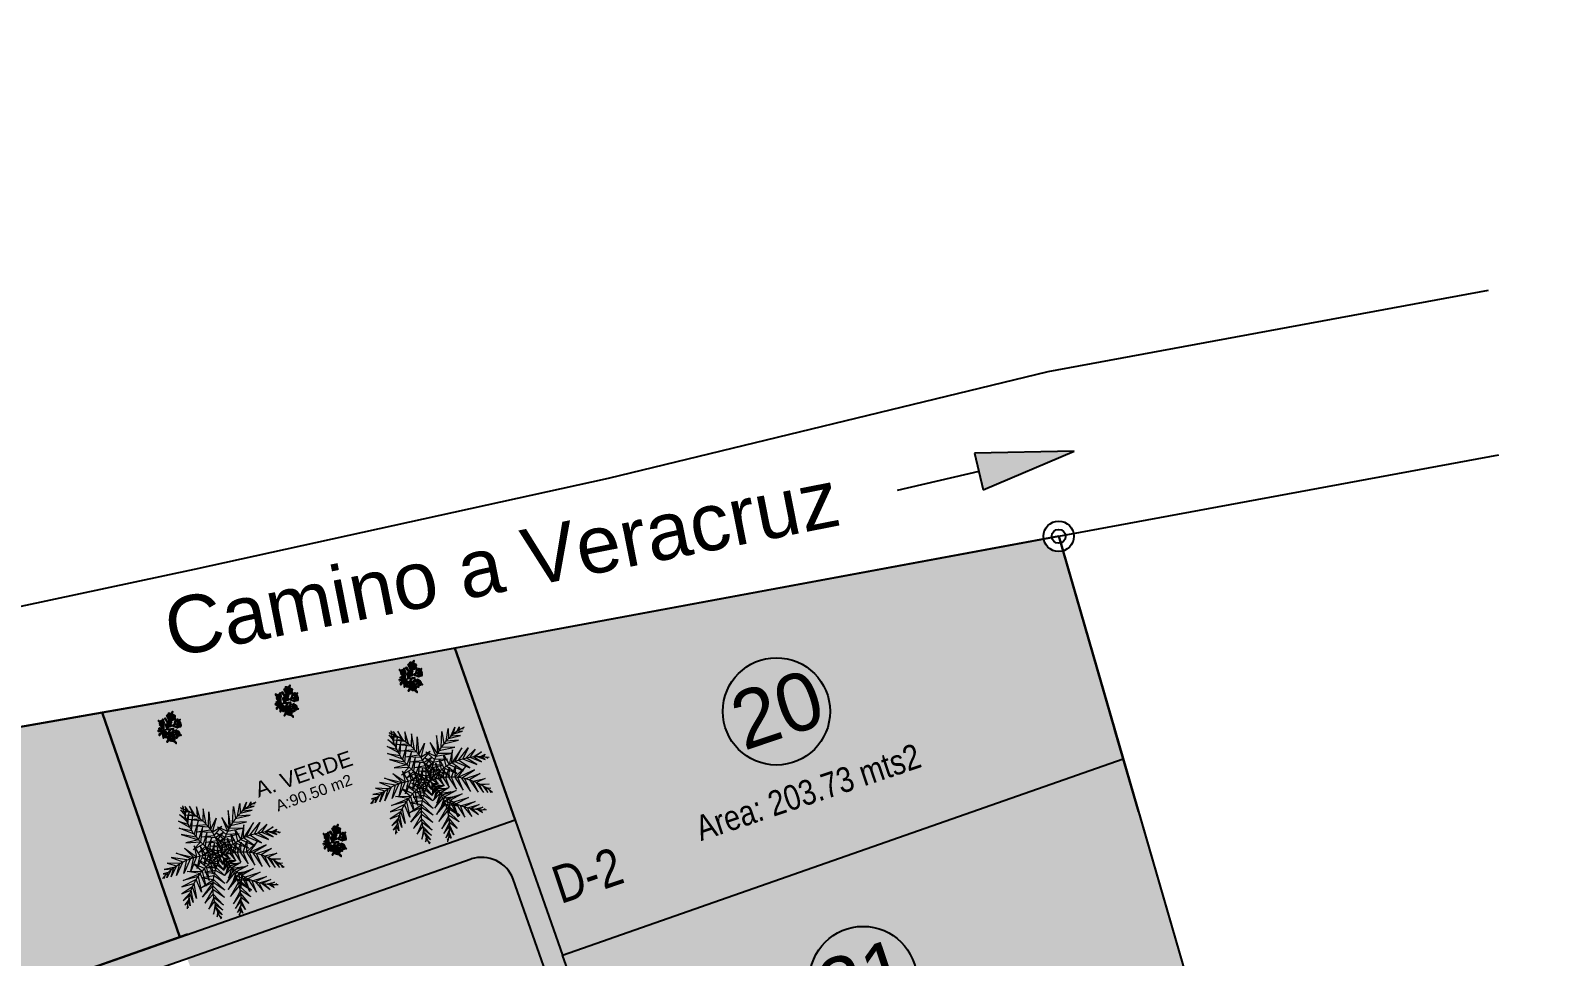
# Model space of a CAD drawing. Header units: millimetres. Extents: x 603733 to 1211550, y 1310999 to 2622648.
# Drawn here: x 605867.8 to 605920.6, y 1311162.6 to 1311195 of the extents above; entities that cross this region are included whole.
import ezdxf

# ---------------------------------------------------------------- set-up
doc = ezdxf.new("R2010")
doc.units = ezdxf.units.MM
for name, color, linetype in [('CERCO', 6, 'Continuous'), ('CIRCULO', 1, 'Continuous'), ('FLORES', 7, 'Continuous'), ('MUEBLES', 1, 'Continuous'), ('PALME-1', 82, 'Continuous'), ('ROTULOS LOTES', 1, 'Continuous'), ('texto', 7, 'Continuous')]:
    doc.layers.add(name, color=color, linetype=linetype)
doc.styles.add('PUNTOS PI', font='arial.ttf', dxfattribs={"height": 2.75})
doc.styles.add('ROTULOS', font='arial.ttf', dxfattribs={"height": 3})
doc.styles.get("Standard").update_dxf_attribs({"font": 'arial.ttf'})
doc.styles.add('TSN - Arial Narrow', font='ARIALN.TTF')

# ---------------------------------------------------------------- blocks, each defined once
blk = doc.blocks.new('A$C48C97B70')
at = {"layer": 'PALME-1', "lineweight": 5}
for p, q in [((2.315, 6.6), (2.309, 6.418)), ((2.41, 6.325), (2.315, 6.6)), ((2.072, 6.54), (2.171, 6.533)), ((2.216, 6.497), (2.072, 6.54)), ((2.109, 6.384), (2.41, 6.325)), ((2.556, 6.176), (2.109, 6.384)), ((2.171, 6.148), (2.687, 6.026)), ((2.793, 5.89), (2.171, 6.148)), ((2.251, 5.877), (2.912, 5.72)), ((3.009, 5.561), (2.251, 5.877)), ((2.552, 6.547), (2.605, 6.122)), ((2.687, 6.026), (2.552, 6.547)), ((2.903, 6.407), (2.793, 5.89)), ((2.912, 5.72), (2.903, 6.407)), ((3.221, 6.198), (3.009, 5.561)), ((3.129, 5.334), (3.221, 6.198)), ((3.21, 5.152), (3.477, 5.948)), ((3.477, 5.948), (3.277, 4.976)), ((2.388, 5.472), (3.129, 5.334)), ((3.21, 5.152), (2.388, 5.472)), ((2.535, 5.1), (3.277, 4.976)), ((3.328, 4.818), (2.535, 5.1)), ((3.277, 4.976), (3.756, 5.506)), ((3.756, 5.506), (3.328, 4.818)), ((3.909, 4.977), (3.328, 4.818)), ((3.377, 4.635), (3.909, 4.977)), ((0.788, 4.157), (1.318, 3.745)), ((1.572, 3.782), (0.788, 4.157)), ((1.109, 4.315), (1.959, 3.803)), ((1.771, 3.798), (1.109, 4.315)), ((1.619, 4.431), (2.125, 3.798)), ((1.959, 3.803), (1.619, 4.431)), ((2.169, 4.399), (2.125, 3.798)), ((2.314, 3.783), (2.169, 4.399)), ((2.483, 4.305), (2.467, 3.763)), ((2.621, 3.736), (2.483, 4.305)), ((2.683, 4.767), (3.377, 4.635)), ((3.409, 4.484), (2.683, 4.767)), ((2.742, 4.179), (2.773, 3.702)), ((2.911, 3.665), (2.742, 4.179)), ((2.871, 4.392), (3.435, 4.33)), ((3.454, 4.176), (2.871, 4.392)), ((3.012, 4.138), (3.464, 4.032)), ((3.469, 3.911), (3.012, 4.138)), ((3.925, 4.65), (3.409, 4.484)), ((3.435, 4.33), (3.925, 4.65)), ((3.893, 4.364), (3.454, 4.176)), ((3.464, 4.032), (3.893, 4.364)), ((3.945, 3.747), (4.03, 4.282)), ((4.03, 4.282), (4.076, 3.806)), ((4.221, 3.864), (4.266, 4.448)), ((4.266, 4.448), (4.368, 3.915)), ((4.516, 3.959), (4.561, 4.59)), ((4.561, 4.59), (4.7, 4.004)), ((5.099, 4.709), (4.7, 4.004)), ((4.863, 4.035), (5.099, 4.709)), ((5.621, 4.675), (4.863, 4.035)), ((5.049, 4.06), (5.621, 4.675)), ((5.248, 4.076), (5.963, 4.571)), ((5.963, 4.571), (5.505, 4.079)), ((5.691, 4.07), (6.298, 4.391)), ((6.298, 4.391), (5.897, 4.047)), ((6.068, 4.019), (6.59, 4.15)), ((6.59, 4.15), (6.19, 3.993)), ((0.172, 3.309), (0.083, 3.188)), ((0.108, 3.437), (0.277, 3.37)), ((0.398, 3.434), (0.108, 3.437)), ((0.236, 3.642), (0.655, 3.551)), ((0.772, 3.596), (0.236, 3.642)), ((0.588, 3.523), (0.242, 3.171)), ((0.242, 3.171), (0.398, 3.434)), ((0.485, 3.926), (0.936, 3.651)), ((1.136, 3.706), (0.485, 3.926)), ((0.936, 3.651), (0.485, 3.15)), ((0.485, 3.15), (0.772, 3.596)), ((1.318, 3.745), (0.768, 3.135)), ((0.768, 3.135), (1.136, 3.706)), ((1.771, 3.798), (1.195, 3.13)), ((1.195, 3.13), (1.572, 3.782)), ((1.595, 3.144), (1.959, 3.803)), ((2.125, 3.798), (1.595, 3.144)), ((1.958, 3.173), (2.314, 3.783)), ((2.467, 3.763), (1.958, 3.173)), ((2.375, 3.225), (2.621, 3.736)), ((2.773, 3.702), (2.375, 3.225)), ((2.661, 3.273), (2.911, 3.665)), ((3.027, 3.628), (2.661, 3.273)), ((2.956, 4.034), (3.027, 3.628)), ((3.19, 3.57), (2.956, 4.034)), ((2.982, 3.339), (3.19, 3.57)), ((3.302, 3.524), (2.982, 3.339)), ((3.181, 3.857), (3.468, 3.739)), ((3.462, 3.617), (3.181, 3.857)), ((3.333, 3.347), (3.387, 2.981)), ((3.468, 3.739), (3.827, 4.113)), ((3.827, 4.113), (3.469, 3.911)), ((3.494, 3.304), (3.845, 3.186)), ((3.581, 3.546), (3.927, 3.415)), ((3.685, 3.61), (3.842, 4.104)), ((3.927, 3.415), (3.685, 3.61)), ((3.842, 4.104), (3.836, 3.693)), ((3.836, 3.693), (4.254, 3.401)), ((4.254, 3.401), (3.945, 3.747)), ((4.076, 3.806), (4.544, 3.399)), ((4.544, 3.399), (4.221, 3.864)), ((4.368, 3.915), (4.964, 3.413)), ((4.964, 3.413), (4.516, 3.959)), ((4.7, 4.004), (5.327, 3.442)), ((5.327, 3.442), (4.863, 4.035)), ((5.049, 4.06), (5.724, 3.492)), ((5.724, 3.492), (5.248, 4.076)), ((5.505, 4.079), (6.145, 3.565)), ((6.145, 3.565), (5.691, 4.07)), ((5.897, 4.047), (6.422, 3.625)), ((6.422, 3.625), (6.068, 4.019)), ((6.261, 3.976), (6.658, 3.683)), ((6.462, 3.919), (6.749, 3.967)), ((6.658, 3.683), (6.462, 3.919)), ((6.749, 3.967), (6.592, 3.874)), ((6.706, 3.831), (6.813, 3.725)), ((6.813, 3.725), (6.759, 3.809)), ((0.083, 3.188), (0.123, 3.278)), ((2.103, 2.613), (2.646, 2.352)), ((2.729, 2.522), (2.103, 2.613)), ((2.305, 2.87), (2.804, 2.657)), ((2.885, 2.79), (2.305, 2.87)), ((2.517, 3.065), (2.973, 2.919)), ((3.058, 3.034), (2.517, 3.065)), ((3.166, 1.967), (2.729, 2.522)), ((3.248, 3.258), (2.731, 3.212)), ((2.731, 3.212), (3.134, 3.129)), ((2.804, 2.657), (3.166, 1.967)), ((3.27, 2.374), (2.885, 2.79)), ((2.973, 2.919), (3.27, 2.374)), ((3.331, 2.658), (3.058, 3.034)), ((3.134, 3.129), (3.331, 2.658)), ((3.387, 2.981), (3.248, 3.258)), ((3.534, 3.189), (3.34, 2.708)), ((3.34, 2.708), (3.598, 3.029)), ((3.647, 2.918), (3.373, 2.451)), ((3.373, 2.451), (3.71, 2.789)), ((3.785, 2.652), (3.45, 2.173)), ((3.45, 2.173), (3.866, 2.519)), ((3.845, 3.186), (3.534, 3.189)), ((3.598, 3.029), (4.106, 2.989)), ((4.106, 2.989), (3.647, 2.918)), ((3.71, 2.789), (4.331, 2.805)), ((4.331, 2.805), (3.785, 2.652)), ((3.866, 2.519), (4.646, 2.527)), ((4.646, 2.527), (3.953, 2.391)), ((1.792, 1.596), (2.581, 2.199)), ((2.516, 2.023), (1.792, 1.596)), ((2.457, 1.832), (1.821, 1.24)), ((1.871, 2.113), (2.646, 2.352)), ((2.581, 2.199), (1.871, 2.113)), ((2.926, 1.242), (2.457, 1.832)), ((2.516, 2.023), (2.926, 1.242)), ((3.06, 1.619), (2.581, 2.199)), ((2.646, 2.352), (3.06, 1.619)), ((3.953, 2.391), (3.586, 1.876)), ((3.586, 1.876), (4.066, 2.239)), ((3.926, 1.441), (4.066, 2.239)), ((4.172, 2.112), (3.926, 1.441)), ((4.066, 2.239), (4.908, 2.274)), ((4.908, 2.274), (4.172, 2.112)), ((4.35, 1.136), (4.172, 2.112)), ((4.3, 1.974), (5.183, 1.983)), ((4.3, 1.974), (4.35, 1.136)), ((5.183, 1.983), (4.444, 1.835)), ((4.444, 1.835), (4.68, 0.999)), ((4.68, 0.999), (4.639, 1.669)), ((4.639, 1.669), (5.461, 1.659)), ((5.461, 1.659), (4.789, 1.558)), ((1.821, 1.24), (2.399, 1.582)), ((2.369, 1.398), (1.925, 0.874)), ((1.925, 0.874), (2.347, 1.192)), ((2.338, 1.019), (2.097, 0.538)), ((2.097, 0.538), (2.337, 0.894)), ((2.647, 0.589), (2.338, 1.019)), ((2.347, 1.192), (2.647, 0.589)), ((2.764, 0.846), (2.369, 1.398)), ((2.399, 1.582), (2.764, 0.846)), ((4.789, 1.558), (5.053, 0.924)), ((5.053, 0.924), (4.963, 1.444)), ((4.963, 1.444), (5.636, 1.437)), ((5.636, 1.437), (5.112, 1.358)), ((5.112, 1.358), (5.431, 0.925)), ((5.431, 0.925), (5.223, 1.3)), ((5.289, 1.268), (5.782, 1.241)), ((5.782, 1.241), (5.48, 1.184)), ((5.48, 1.184), (5.67, 0.964)), ((5.67, 0.964), (5.609, 1.136)), ((5.724, 1.097), (5.874, 1.11)), ((5.874, 1.11), (5.78, 1.08)), ((2.351, 0.612), (2.242, 0.343)), ((2.242, 0.343), (2.366, 0.476)), ((2.338, 0.821), (2.539, 0.37)), ((2.539, 0.37), (2.351, 0.612)), ((2.384, 0.355), (2.464, 0.229)), ((2.464, 0.229), (2.394, 0.298))]:
    blk.add_line(p, q, dxfattribs=at)
for points in [[(2.17, 6.478), (2.241, 6.61), (2.176, 6.535)], [(2.227, 5.436), (1.748, 5.928), (2.191, 5.641)], [(2.17, 5.812), (1.897, 6.276), (2.16, 5.937)], [(2.155, 6.219), (2.027, 6.48), (2.16, 6.356)], [(2.156, 6.01), (2.325, 6.474), (2.155, 6.219)], [(2.191, 5.641), (2.448, 6.263), (2.17, 5.812)], [(2.271, 5.255), (2.584, 6.015), (2.227, 5.436)], [(4.545, 5.014), (4.834, 5.833), (4.75, 5.166)], [(4.907, 5.267), (5.211, 5.884), (5.087, 5.37)], [(5.242, 5.447), (5.588, 5.859), (5.357, 5.498)], [(5.621, 5.597), (5.824, 5.804), (5.752, 5.637)], [(2.418, 4.824), (1.666, 5.198), (2.495, 4.652)], [(2.346, 5.01), (1.67, 5.556), (2.271, 5.255)], [(2.418, 4.824), (2.773, 5.631), (2.346, 5.01)], [(2.57, 4.504), (2.932, 5.265), (2.495, 4.652)], [(4.019, 4.489), (3.686, 5.027), (4.142, 4.634)], [(4.256, 4.754), (4.053, 5.439), (4.142, 4.634)], [(4.393, 4.884), (4.496, 5.717), (4.256, 4.754)], [(4.393, 4.884), (5.273, 4.819), (4.545, 5.014)], [(4.75, 5.166), (5.571, 5.125), (4.907, 5.267)], [(5.087, 5.37), (5.76, 5.335), (5.242, 5.447)], [(5.424, 5.526), (5.918, 5.521), (5.621, 5.597)], [(5.87, 5.669), (6.018, 5.646), (5.926, 5.682)], [(2.495, 4.652), (1.781, 4.688), (2.57, 4.504)], [(2.665, 4.34), (2.047, 4.205), (2.57, 4.504)], [(2.84, 4.084), (2.267, 3.963), (2.749, 4.211)], [(2.749, 4.211), (3.062, 4.925), (2.665, 4.34)], [(2.936, 3.961), (3.195, 4.526), (2.84, 4.084)], [(3.112, 3.763), (3.275, 4.247), (3.03, 3.852)], [(3.551, 3.72), (3.388, 4.212), (3.624, 3.876)], [(3.681, 3.983), (3.437, 4.467), (3.752, 4.108)], [(3.836, 4.239), (3.531, 4.739), (3.925, 4.367)], [(3.752, 4.108), (4.371, 4.052), (3.836, 4.239)], [(3.925, 4.367), (4.703, 4.31), (4.019, 4.489)], [(4.142, 4.634), (4.98, 4.546), (4.256, 4.754)], [(2.338, 3.057), (1.86, 3.471), (2.176, 2.959)], [(2.614, 3.199), (2.169, 3.579), (2.474, 3.131)], [(2.892, 3.311), (2.453, 3.629), (2.757, 3.26)], [(3.03, 3.852), (2.492, 3.783), (2.936, 3.961)], [(3.173, 3.397), (2.712, 3.637), (3.007, 3.35)], [(3.235, 3.642), (2.716, 3.653), (3.112, 3.763)], [(3.007, 3.35), (2.918, 2.847), (2.892, 3.311)], [(3.291, 3.426), (3.14, 3.089), (3.173, 3.397)], [(3.325, 3.56), (3.354, 3.929), (3.235, 3.642)], [(3.524, 3.316), (3.359, 2.985), (3.577, 3.207)], [(3.504, 3.607), (3.861, 3.703), (3.551, 3.72)], [(3.608, 3.461), (3.828, 3.163), (3.73, 3.458)], [(3.624, 3.876), (4.134, 3.884), (3.681, 3.983)], [(3.73, 3.458), (4.128, 3.79), (3.902, 3.447)], [(3.902, 3.447), (4.096, 2.975), (4.023, 3.434)], [(4.023, 3.434), (4.383, 3.838), (4.165, 3.413)], [(4.165, 3.413), (4.34, 2.817), (4.318, 3.383)], [(4.318, 3.383), (4.671, 3.85), (4.469, 3.347)], [(4.469, 3.347), (4.701, 2.603), (4.618, 3.304)], [(4.618, 3.304), (4.996, 3.811), (4.797, 3.243)], [(4.951, 3.181), (5.513, 3.622), (4.797, 3.243)], [(5.122, 3.102), (5.935, 3.312), (4.951, 3.181)], [(1.737, 2.622), (0.883, 2.467), (1.554, 2.443)], [(1.889, 2.751), (1.05, 2.782), (2.039, 2.865)], [(2.039, 2.865), (1.395, 3.175), (2.176, 2.959)], [(1.889, 2.751), (1.814, 1.872), (1.737, 2.622)], [(2.176, 2.959), (2.13, 2.118), (2.039, 2.865)], [(2.474, 3.131), (2.407, 2.354), (2.338, 3.057)], [(2.757, 3.26), (2.714, 2.641), (2.614, 3.199)], [(3.815, 2.498), (3.259, 1.952), (3.845, 2.347)], [(3.735, 2.799), (3.284, 2.372), (3.778, 2.649)], [(3.645, 3.048), (3.314, 2.661), (3.689, 2.935)], [(3.577, 3.207), (4.054, 3.003), (3.645, 3.048)], [(3.689, 2.935), (4.213, 2.799), (3.735, 2.799)], [(3.778, 2.649), (4.355, 2.548), (3.815, 2.498)], [(4.797, 3.243), (5.023, 2.432), (4.951, 3.181)], [(5.122, 3.102), (5.384, 2.259), (5.298, 3.008)], [(5.298, 3.008), (6.166, 3.04), (5.516, 2.873)], [(5.516, 2.873), (5.778, 2.094), (5.667, 2.764)], [(5.667, 2.764), (6.352, 2.708), (5.829, 2.634)], [(5.829, 2.634), (6.043, 1.995), (5.957, 2.518)], [(5.957, 2.518), (6.468, 2.348), (6.047, 2.431)], [(1.198, 2.002), (0.737, 1.726), (1.13, 1.897)], [(0.99, 1.652), (0.753, 1.484), (0.93, 1.529)], [(1.429, 2.305), (0.772, 2.102), (1.299, 2.143)], [(1.092, 1.835), (1.018, 1.347), (0.99, 1.652)], [(1.299, 2.143), (1.227, 1.473), (1.198, 2.002)], [(1.554, 2.443), (1.465, 1.626), (1.429, 2.305)], [(3.872, 2.159), (3.253, 1.588), (3.887, 1.994)], [(3.895, 1.806), (3.264, 1.188), (3.891, 1.606)], [(3.845, 2.347), (4.468, 2.241), (3.872, 2.159)], [(3.887, 1.994), (4.536, 1.694), (3.872, 2.159)], [(3.895, 1.806), (4.452, 1.178), (3.887, 1.994)], [(6.097, 2.378), (6.274, 1.917), (6.236, 2.221)], [(6.236, 2.221), (6.503, 2.108), (6.321, 2.114)], [(6.394, 2.016), (6.426, 1.87), (6.427, 1.969)], [(0.88, 1.418), (0.879, 1.268), (0.858, 1.364)], [(3.87, 1.351), (3.296, 0.762), (3.843, 1.166)], [(3.8, 0.963), (3.329, 0.481), (3.756, 0.796)], [(3.843, 1.166), (4.104, 0.531), (3.8, 0.963)], [(3.891, 1.606), (4.315, 0.848), (3.87, 1.351)], [(3.694, 0.607), (3.365, 0.24), (3.618, 0.413)], [(3.507, 0.179), (3.392, 0.083), (3.48, 0.128)], [(3.618, 0.413), (3.639, 0.123), (3.562, 0.288)], [(3.756, 0.796), (3.836, 0.264), (3.718, 0.676)]]:
    blk.add_lwpolyline(points, dxfattribs=at)
for centre, start, end in [((5.589, 6.144), 171.01045, 231.44645), ((6.694, 2.334), 100.47619, 160.91219), ((4.041, 0.074), 99.94926, 160.38526), ((0.46, 1.763), 329.11631, 29.5523), ((3.594, 0.025), 32.00062, 92.43661)]:
    blk.add_arc(centre, 3.435, start, end, dxfattribs=at)
at = {"layer": 'PALME-1', "lineweight": 5, "extrusion": (0, 0, -1)}
for centre, major_axis, start_param, end_param in [((0.035, 3.843), (2.429, 2.429), -0.156897, 0.89791), ((5.421, 0.645), (-2.429, 2.429), 0.173647, 1.228454), ((1.947, 0.368), (-2.429, 2.429), 0.182844, 1.237651), ((5.771, 0.927), (2.429, 2.429), 3.700109, 4.754916), ((6.759, 4.372), (-2.429, 2.429), 4.173367, 5.228174)]:
    blk.add_ellipse(centre, major_axis=major_axis, ratio=1, start_param=start_param, end_param=end_param, dxfattribs=at)
blk = doc.blocks.new('FLORES-1')
at = {"color": 86, "linetype": 'Continuous'}
for p, q in [((0.05, 0.385), (0.045, 0.422)), ((0.05, 0.382), (0.061, 0.281)), ((0.054, 0.385), (0.068, 0.419)), ((-0.188, 0.272), (-0.183, 0.181)), ((-0.183, 0.181), (-0.159, 0.155)), ((-0.159, 0.155), (-0.182, 0.283)), ((-0.141, 0.099), (-0.027, -0.013)), ((-0.074, 0.088), (-0.105, 0.101)), ((-0.064, 0.077), (-0.101, 0.09)), ((0.056, 0.146), (-0.002, 0.01)), ((0.168, 0.017), (0.07, -0.012)), ((0.168, 0.017), (0.196, 0.029)), ((0.23, 0.294), (0.188, 0.231))]:
    blk.add_line(p, q, dxfattribs=at)
at = {"color": 1, "linetype": 'Continuous'}
for p, q in [((-0.183, 0.183), (-0.196, 0.169)), ((0.056, 0.146), (0.064, 0.192)), ((0.069, 0.177), (0.069, 0.199))]:
    blk.add_line(p, q, dxfattribs=at)
for points in [[(0.084, 0.441), (0.152, 0.44), (0.085, 0.447), (0.124, 0.455), (0.072, 0.453), (0.087, 0.468), (0.06, 0.456), (0.064, 0.474), (0.051, 0.456), (0.05, 0.474), (0.045, 0.457), (0.036, 0.47), (0.04, 0.457), (0.023, 0.465), (0.033, 0.457), (0.015, 0.47), (0.017, 0.454), (-0.001, 0.459), (0.011, 0.451), (-0.017, 0.462), (-0.001, 0.45), (-0.035, 0.448), (-0.004, 0.442), (-0.047, 0.437), (0.006, 0.44), (-0.037, 0.419), (0.016, 0.439), (-0.004, 0.418), (0.022, 0.443), (0.016, 0.409), (0.033, 0.442), (0.036, 0.418), (0.042, 0.442), (0.05, 0.41), (0.048, 0.441), (0.076, 0.417), (0.065, 0.439), (0.107, 0.412), (0.074, 0.44), (0.127, 0.42), (0.089, 0.442)], [(0.271, 0.347), (0.243, 0.307), (0.28, 0.334), (0.258, 0.297), (0.289, 0.324), (0.268, 0.282), (0.294, 0.316), (0.29, 0.273), (0.305, 0.315), (0.317, 0.258), (0.315, 0.304), (0.35, 0.265), (0.327, 0.307), (0.374, 0.287), (0.344, 0.313), (0.369, 0.309), (0.332, 0.326), (0.352, 0.33), (0.324, 0.336), (0.331, 0.347), (0.316, 0.346), (0.319, 0.362), (0.304, 0.362), (0.306, 0.384), (0.293, 0.373), (0.294, 0.392), (0.278, 0.386), (0.273, 0.409), (0.265, 0.386), (0.251, 0.419), (0.262, 0.377), (0.224, 0.401), (0.259, 0.375), (0.21, 0.378), (0.259, 0.367), (0.215, 0.357), (0.268, 0.358), (0.22, 0.342), (0.271, 0.351), (0.226, 0.329), (0.266, 0.341)], [(-0.161, 0.17), (-0.138, 0.187), (-0.16, 0.156), (-0.125, 0.173), (-0.153, 0.149), (-0.107, 0.154), (-0.149, 0.14), (-0.102, 0.131), (-0.151, 0.128), (-0.104, 0.11), (-0.151, 0.116), (-0.105, 0.094), (-0.159, 0.11), (-0.131, 0.072), (-0.17, 0.108), (-0.151, 0.054), (-0.173, 0.105), (-0.174, 0.045), (-0.182, 0.107), (-0.196, 0.04), (-0.198, 0.11), (-0.221, 0.046), (-0.215, 0.11), (-0.243, 0.051), (-0.228, 0.109), (-0.27, 0.068), (-0.238, 0.119), (-0.29, 0.093), (-0.248, 0.129), (-0.305, 0.123), (-0.257, 0.144), (-0.311, 0.148), (-0.257, 0.153), (-0.304, 0.169), (-0.253, 0.161), (-0.287, 0.186), (-0.248, 0.17), (-0.262, 0.201), (-0.24, 0.176), (-0.237, 0.213), (-0.23, 0.179), (-0.217, 0.217), (-0.218, 0.176), (-0.199, 0.215), (-0.205, 0.178), (-0.188, 0.215), (-0.195, 0.173)], [(-0.157, 0.318), (-0.107, 0.327), (-0.161, 0.329), (-0.128, 0.346), (-0.163, 0.335), (-0.148, 0.355), (-0.167, 0.338), (-0.169, 0.36), (-0.176, 0.339), (-0.18, 0.36), (-0.181, 0.338), (-0.191, 0.359), (-0.192, 0.336), (-0.209, 0.354), (-0.2, 0.336), (-0.227, 0.342), (-0.209, 0.328), (-0.239, 0.333), (-0.212, 0.32), (-0.244, 0.321), (-0.209, 0.317), (-0.238, 0.301), (-0.202, 0.317), (-0.228, 0.286), (-0.194, 0.311), (-0.202, 0.277), (-0.182, 0.31), (-0.176, 0.275), (-0.173, 0.31), (-0.152, 0.282), (-0.163, 0.32), (-0.123, 0.296), (-0.161, 0.315)], [(-0.177, 0.172), (-0.183, 0.168), (-0.179, 0.175)], [(-0.169, 0.164), (-0.172, 0.161), (-0.169, 0.165)], [(-0.166, 0.196), (-0.161, 0.206), (-0.167, 0.2)], [(-0.161, 0.176), (-0.147, 0.195), (-0.163, 0.183)], [(0.079, 0.181), (0.071, 0.145), (0.07, 0.173)], [(0.081, 0.193), (0.082, 0.199), (0.083, 0.195)], [(0.099, 0.195), (0.086, 0.154), (0.085, 0.185)], [(0.149, 0.231), (0.179, 0.239), (0.147, 0.224), (0.194, 0.21), (0.144, 0.217), (0.19, 0.193), (0.15, 0.195), (0.17, 0.167), (0.12, 0.192), (0.135, 0.159), (0.112, 0.2), (0.11, 0.152), (0.101, 0.196)], [(0.225, 0.069), (0.258, 0.082), (0.237, 0.065), (0.264, 0.069), (0.237, 0.056), (0.266, 0.058), (0.237, 0.05), (0.272, 0.045), (0.243, 0.04), (0.273, 0.027), (0.245, 0.035), (0.257, 0.006), (0.236, 0.028), (0.245, -0.007), (0.232, 0.025), (0.222, -0.015), (0.224, 0.023), (0.2, -0.002), (0.211, 0.024), (0.176, 0.009), (0.206, 0.034), (0.159, 0.034), (0.197, 0.043), (0.157, 0.052), (0.192, 0.054), (0.163, 0.077), (0.196, 0.063), (0.188, 0.095), (0.202, 0.068), (0.213, 0.106), (0.218, 0.075), (0.244, 0.104), (0.229, 0.067)]]:
    blk.add_lwpolyline(points, dxfattribs=at)
at = {"color": 86, "linetype": 'Continuous'}
for points in [[(0.041, 0.367), (-0.039, 0.398), (-0.032, 0.385), (0.038, 0.363)], [(0.078, 0.41), (0.053, 0.382)], [(0.06, 0.318), (0.146, 0.399), (0.146, 0.372), (0.056, 0.312)], [(0.102, 0.471), (0.12, 0.499), (0.122, 0.485), (0.114, 0.464)], [(0.194, 0.245), (0.178, 0.395), (0.192, 0.388), (0.198, 0.257), (0.217, 0.334), (0.218, 0.299), (0.203, 0.259)], [(0.333, 0.356), (0.368, 0.404), (0.371, 0.393), (0.338, 0.35)], [(-0.3, 0.135), (-0.385, 0.181), (-0.363, 0.19), (-0.305, 0.159)], [(-0.223, 0.04), (-0.262, -0.01), (-0.273, -0.009), (-0.233, 0.049)], [(-0.219, 0.287), (-0.27, 0.256), (-0.269, 0.243), (-0.208, 0.289)], [(-0.217, 0.356), (-0.235, 0.368), (-0.251, 0.364), (-0.223, 0.355)], [(-0.17, 0.299), (-0.144, 0.266), (-0.019, -0.02)], [(-0.078, 0.029), (-0.159, 0.014), (-0.167, 0.003), (-0.073, 0.029)], [(-0.136, 0.247), (-0.09, 0.317), (-0.09, 0.296), (-0.132, 0.248)], [(-0.104, 0.181), (-0.069, 0.258), (-0.065, 0.242), (-0.102, 0.175)], [(-0.071, 0.106), (-0.022, 0.181), (-0.019, 0.155), (-0.068, 0.101)], [(0.004, -0.008), (-0.032, 0.064), (-0.046, 0.045), (0.001, -0.001)], [(0.062, 0.261), (-0.009, 0.344), (-0.042, 0.357), (0.067, 0.244)], [(0.024, 0.093), (-0.016, 0.254), (-0.03, 0.244), (0.026, 0.082)], [(-0.003, 0.006), (0.12, -0.041), (0.116, -0.073), (0.006, -0.002)], [(0, 0.014), (0.133, 0.064), (0.132, 0.042), (0.004, 0.013)], [(0.044, 0.117), (0.149, 0.129), (0.134, 0.111), (0.045, 0.114)], [(0.062, 0.168), (0.163, 0.241), (0.154, 0.275), (0.06, 0.167)], [(0.129, 0.002), (0.184, -0.022), (0.193, -0.017), (0.134, 0.002)], [(0.179, 0.183), (0.282, 0.17), (0.286, 0.151), (0.178, 0.18)], [(0.196, 0.245), (0.339, 0.231), (0.342, 0.253), (0.198, 0.247)], [(0.262, 0.015), (0.304, -0.01), (0.288, -0.016), (0.26, 0.004)], [(0.264, 0.078), (0.276, 0.111), (0.287, 0.094), (0.268, 0.079)], [(-0.019, -0.02), (-0.132, -0.038), (-0.144, -0.059), (-0.021, -0.02)], [(0.01, -0.004), (-0.054, -0.123), (-0.011, -0.107), (0.004, -0.008)], [(0.006, -0.002), (0.047, -0.107), (0.08, -0.101), (0.01, -0.004)]]:
    blk.add_lwpolyline(points, dxfattribs=at)
at = {"color": 50, "linetype": 'Continuous'}
for points in [[(0.043, 0.454), (0.04, 0.455), (0.029, 0.455), (0.02, 0.453), (0.007, 0.451), (-0.004, 0.448), (-0.008, 0.445), (-0.004, 0.442), (0.015, 0.441), (0.033, 0.442), (0.055, 0.441), (0.069, 0.441), (0.084, 0.443), (0.081, 0.452), (0.067, 0.455), (0.053, 0.455), (0.039, 0.453)], [(0.278, 0.38), (0.271, 0.381), (0.263, 0.378), (0.262, 0.372), (0.268, 0.362), (0.275, 0.351), (0.288, 0.337), (0.301, 0.321), (0.317, 0.307), (0.326, 0.313), (0.322, 0.329), (0.315, 0.34), (0.307, 0.35), (0.294, 0.366), (0.28, 0.377)], [(-0.161, 0.317), (-0.16, 0.319), (-0.16, 0.324), (-0.162, 0.328), (-0.169, 0.335), (-0.171, 0.336), (-0.182, 0.337), (-0.192, 0.335), (-0.203, 0.327), (-0.207, 0.32), (-0.204, 0.314), (-0.198, 0.311), (-0.188, 0.312), (-0.178, 0.313), (-0.167, 0.315), (-0.159, 0.317)], [(0.117, 0.232), (0.11, 0.234), (0.1, 0.236), (0.088, 0.236), (0.074, 0.234), (0.063, 0.228), (0.054, 0.219), (0.051, 0.211), (0.054, 0.204), (0.063, 0.201), (0.08, 0.2), (0.086, 0.199)], [(0.104, 0.197), (0.108, 0.196), (0.124, 0.195), (0.137, 0.199), (0.144, 0.211), (0.139, 0.22), (0.136, 0.222)], [(0.231, 0.049), (0.23, 0.053), (0.227, 0.057), (0.219, 0.062), (0.207, 0.062), (0.2, 0.056), (0.204, 0.049), (0.207, 0.041), (0.214, 0.031), (0.224, 0.03), (0.232, 0.031), (0.237, 0.039), (0.234, 0.048), (0.23, 0.052)]]:
    blk.add_lwpolyline(points, dxfattribs=at)
blk.add_lwpolyline([(-0.175, 0.155), (-0.175, 0.155), (-0.179, 0.155), (-0.183, 0.156), (-0.186, 0.157), (-0.188, 0.159), (-0.19, 0.16), (-0.192, 0.161), (-0.195, 0.162), (-0.205, 0.167), (-0.215, 0.171), (-0.232, 0.17), (-0.243, 0.162), (-0.249, 0.153), (-0.246, 0.139), (-0.236, 0.123), (-0.222, 0.119), (-0.202, 0.116), (-0.186, 0.113), (-0.165, 0.111), (-0.156, 0.13), (-0.161, 0.146)], close=True, dxfattribs=at)
blk = doc.blocks.new('arbusto5')
at = {"layer": 'FLORES'}
blk.add_blockref('FLORES-1', (0.144, 0.059), dxfattribs=at)

msp = doc.modelspace()

# ---------------------------------------------------------------- hatches: boundary and pattern name
h = msp.add_hatch(color=256)
h.dxf.hatch_style = 1
h.paths.add_polyline_path([(605900.768, 1311180.195), (605901.066, 1311178.913), (605904.243, 1311180.268)])
at = {"true_color": 0xafd9aa}
h = msp.add_hatch(color=9, dxfattribs=at)
h.dxf.hatch_style = 1
h.paths.add_polyline_path([(605905.952, 1311169.533), (605903.851, 1311176.784, -0.44354), (605903.18, 1311177.198), (605882.63, 1311173.396), (605884.729, 1311167.405), (605886.383, 1311162.685)])
at = {"true_color": 0xf8f6af}
h = msp.add_hatch(color=51, dxfattribs=at)
h.dxf.hatch_style = 1
h.paths.add_polyline_path([(605882.63, 1311173.396), (605872.977, 1311171.61), (605870.317, 1311171.144), (605873.025, 1311163.309), (605884.729, 1311167.405)])
h.paths.add_polyline_path([(605876.448, 1311167.459), (605879.261, 1311168.476), (605878.987, 1311169.234), (605876.174, 1311168.218)], flags=24)
h.paths.add_polyline_path([(605875.755, 1311167.856), (605879.354, 1311169.091), (605878.991, 1311170.147), (605875.392, 1311168.912)], flags=24)
at = {"true_color": 0xafd9aa}
h = msp.add_hatch(color=9, dxfattribs=at)
h.dxf.hatch_style = 1
h.paths.add_polyline_path([(605873.025, 1311163.309), (605870.317, 1311171.144), (605850.247, 1311167.632), (605854.045, 1311156.665)])
h = msp.add_hatch(color=9, dxfattribs=at)
h.dxf.hatch_style = 1
h.paths.add_polyline_path([(605905.952, 1311169.533), (605886.383, 1311162.685), (605889.693, 1311153.408), (605908.695, 1311160.067)])
at = {"true_color": 0x636466}
h = msp.add_hatch(color=251, dxfattribs=at)
h.dxf.hatch_style = 1
h.paths.add_polyline_path([(605883.145, 1311166.017, -0.410936), (605884.661, 1311165.341), (605892.277, 1311143.611), (605893.033, 1311143.876), (605889.693, 1311153.408), (605886.383, 1311162.685), (605884.729, 1311167.405), (605873.025, 1311163.309), (605854.045, 1311156.665), (605854.045, 1311156.665), (605839.333, 1311151.515), (605826.621, 1311147.066), (605824.205, 1311153.959), (605823.454, 1311153.685), (605825.893, 1311146.727, 0.351788), (605826.884, 1311146.3)])
at = {"true_color": 0xebebeb}
h = msp.add_hatch(color=7, dxfattribs=at)
h.dxf.hatch_style = 1
h.paths.add_polyline_path([(605884.661, 1311165.341, 0.397575), (605883.196, 1311166.035), (605873.287, 1311162.562), (605875.269, 1311156.905), (605879.809, 1311158.496, -0.433734), (605880.814, 1311158.001), (605886.532, 1311160.004)])

# ---------------------------------------------------------------- linework, layer by layer
for p, q in [((605904.243, 1311180.268), (605900.768, 1311180.195)), ((605900.768, 1311180.195), (605901.066, 1311178.913)), ((605901.066, 1311178.913), (605904.243, 1311180.268)), ((605900.917, 1311179.554), (605898.06, 1311178.89)), ((605883.196, 1311166.035), (605826.884, 1311146.3)), ((605892.277, 1311143.611), (605884.663, 1311165.337))]:
    msp.add_line(p, q)
at = {"color": 2}
for p, q in [((605903.703, 1311177.295), (605882.63, 1311173.396)), ((605873.308, 1311163.408), (605826.621, 1311147.066)), ((605873.308, 1311163.408), (605873.308, 1311163.408))]:
    msp.add_line(p, q, dxfattribs=at)
at = {"color": 3}
msp.add_line((605906.486, 1311167.69), (605905.651, 1311170.571), dxfattribs=at)
msp.add_lwpolyline([(605843.056, 1311069.514), (605836.295, 1311079.092), (605821.151, 1311102.86), (605814.552, 1311113.032), (605807.358, 1311124.074), (605793.051, 1311146.129), (605789.672, 1311154.098), (605793.299, 1311155.989), (605803.239, 1311158.604), (605821.23, 1311161.929), (605844.042, 1311166.546), (605872.977, 1311171.61), (605903.703, 1311177.295), (605910.654, 1311153.306), (605922.847, 1311112.941), (605927.562, 1311097.738), (605892.902, 1311086.197), (605885.612, 1311083.837), (605869.701, 1311078.461)], close=True)
at = {"color": 4}
msp.add_lwpolyline([(605843.056, 1311069.514), (605836.295, 1311079.092), (605821.151, 1311102.86), (605814.552, 1311113.032), (605807.358, 1311124.074), (605793.051, 1311146.129), (605789.672, 1311154.098), (605793.299, 1311155.989), (605803.239, 1311158.604), (605821.23, 1311161.929), (605844.042, 1311166.546), (605872.977, 1311171.61), (605903.703, 1311177.295), (605910.654, 1311153.306), (605922.847, 1311112.941), (605927.562, 1311097.738), (605892.902, 1311086.197), (605885.612, 1311083.837), (605869.701, 1311078.461)], close=True, dxfattribs=at)
for points in [[(605903.703, 1311177.295), (605882.63, 1311173.396), (605886.383, 1311162.685), (605905.952, 1311169.533), (605903.703, 1311177.295)], [(605884.729, 1311167.405), (605882.63, 1311173.396), (605872.977, 1311171.61), (605870.317, 1311171.144), (605873.025, 1311163.309), (605884.729, 1311167.405)], [(605870.317, 1311171.144), (605850.247, 1311167.632), (605854.045, 1311156.665), (605873.025, 1311163.309), (605870.317, 1311171.144)], [(605886.383, 1311162.685), (605905.952, 1311169.533), (605908.695, 1311160.067), (605889.693, 1311153.408), (605886.383, 1311162.685)]]:
    msp.add_lwpolyline(points)
at = {"color": 1}
for centre in [(605893.851, 1311171.185), (605896.877, 1311161.813)]:
    msp.add_circle(centre, 1.872, dxfattribs=at)
msp.add_arc((605883.561, 1311164.912), 1.181, 21.0503, 107.9979)
at = {"layer": 'CERCO'}
for p, q in [((605903.34, 1311183.042), (605918.703, 1311185.884)), ((605903.703, 1311177.295), (605919.066, 1311180.137))]:
    msp.add_line(p, q, dxfattribs=at)
msp.add_lwpolyline([(605760.077, 1311194.955), (605782.884, 1311157.795), (605792.592, 1311160.113), (605802.42, 1311162.369), (605821.838, 1311165.859), (605844.846, 1311170.451), (605846.9, 1311170.741), (605865.4, 1311174.419), (605873.543, 1311176.153), (605887.985, 1311179.322), (605903.34, 1311183.042)], dxfattribs=at)
at = {"layer": 'CIRCULO'}
for radius in [0.532, 0.243]:
    msp.add_circle((605903.703, 1311177.295), radius, dxfattribs=at)

# ---------------------------------------------------------------- block references
at = {"layer": 'MUEBLES', "linetype": 'Continuous', "xscale": -1.417112015813753, "yscale": 1.417112015653547, "zscale": 1.417112015818895, "rotation": 292.0945269993258}
for p in [(605880.872, 1311172.031), (605876.541, 1311171.174), (605872.45, 1311170.256), (605878.215, 1311166.31)]:
    msp.add_blockref('arbusto5', p, dxfattribs=at)
at = {"layer": 'PALME-1', "xscale": -0.6407901816258526, "yscale": 0.6407901816258526, "zscale": 0.6407901816258526, "rotation": 61.92829961941003}
for p in [(605884.755, 1311169.674), (605877.481, 1311167.059)]:
    msp.add_blockref('A$C48C97B70', p, dxfattribs=at)

# ---------------------------------------------------------------- texts
at = {"color": 30, "true_color": 0xf26722, "insert": (605877.352, 1311169.003), "char_height": 0.5418, "width": 5.10745, "attachment_point": 5, "rotation": 18.9389}
msp.add_mtext('A. VERDE', dxfattribs=at)
at = {"color": 0, "linetype": 'Continuous', "lineweight": 25, "ltscale": 0.1, "attachment_point": 1, "rotation": 18.5755, "style": 'TSN - Arial Narrow'}
for s, insert, char_height, width in [('\\pi-2.62211,l4.37019,t4.37019;Area: 203.73 mts2', (605889.277, 1311166.927), 0.87404, 14.13316), ('D-2', (605885.9, 1311165.702), 1.3111, 21.19973)]:
    msp.add_mtext(s, dxfattribs=dict(at, insert=insert, char_height=char_height, width=width))
at = {"color": 5, "insert": (605877.703, 1311168.345), "char_height": 0.3912, "attachment_point": 5, "rotation": 19.8701}
msp.add_mtext('{\\C7;A:90.50 m2}', dxfattribs=at)
at = {"layer": 'ROTULOS LOTES', "color": 18, "true_color": 0x000000, "style": 'ROTULOS'}
for s, p in [('20', (605892.716, 1311169.805)), ('21', (605895.742, 1311160.434))]:
    msp.add_text(s, height=2.0142, rotation=18.5755, dxfattribs=at).set_placement(p)
at = {"layer": 'texto', "color": 0, "style": 'PUNTOS PI'}
msp.add_text('Camino a Veracruz', height=2, rotation=11.1792, dxfattribs=at).set_placement((605872.727, 1311173.066))

doc.saveas('drawing.dxf')
